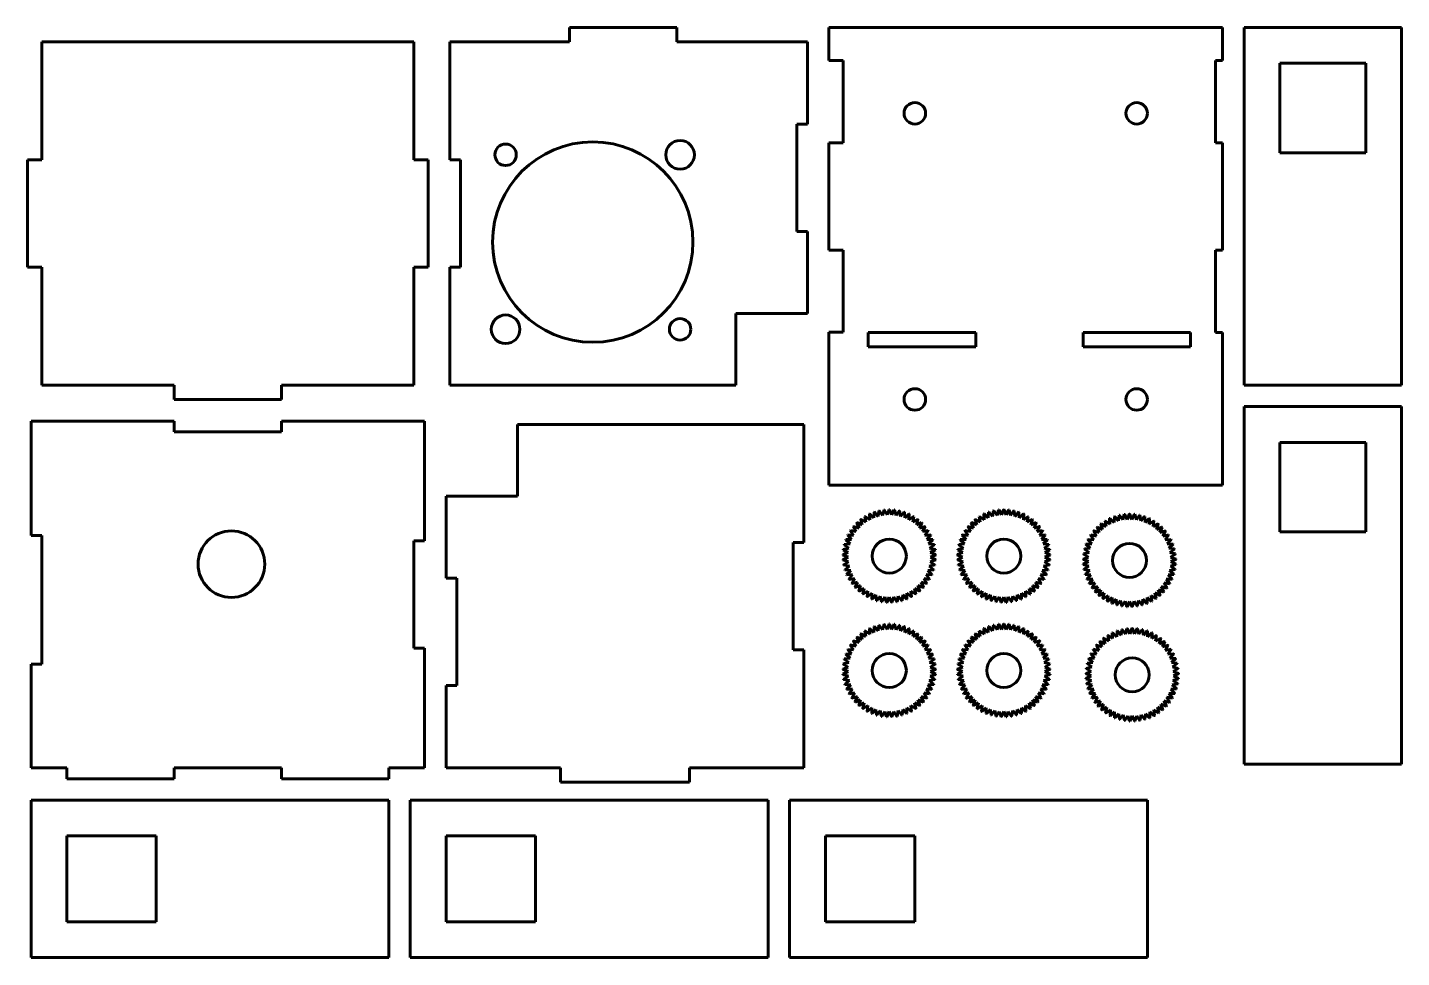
# Model space of a CAD drawing. Header units: millimetres. Extents: x 63 to 255, y 426 to 556.
import ezdxf

# ---------------------------------------------------------------- set-up
doc = ezdxf.new("R2010")
doc.units = ezdxf.units.MM
for name, color, linetype in [('Default', 7, 'Continuous'), ('EXT_FAN_', 7, 'Continuous'), ('EXT_FRONT', 7, 'Continuous'), ('EXT_SIDE', 7, 'Continuous'), ('EXT_TOP_', 7, 'Continuous'), ('EXTRUDER_PULLEY_', 7, 'Continuous'), ('LIMIT_SWICH_PLAT', 7, 'Continuous'), ('X_SLIDE_PLATE', 7, 'Continuous')]:
    doc.layers.add(name, color=color, linetype=linetype)

# ---------------------------------------------------------------- blocks, each defined once
blk = doc.blocks.new('SE')
at = {"layer": 'EXT_FAN_', "color": 7, "linetype": 'Continuous', "lineweight": 60}
for p, q in [((138.61, 556.1), (153.61, 556.1)), ((138.61, 556.1), (138.61, 554.1)), ((153.61, 556.1), (153.61, 554.1)), ((121.86, 554.1), (138.61, 554.1)), ((121.86, 537.6), (121.86, 554.1)), ((153.61, 554.1), (171.86, 554.1)), ((171.86, 554.1), (171.86, 542.6)), ((170.36, 542.6), (170.36, 527.6)), ((171.86, 542.6), (170.36, 542.6)), ((123.36, 537.6), (121.86, 537.6)), ((123.36, 522.6), (123.36, 537.6)), ((170.36, 527.6), (171.86, 527.6)), ((171.86, 527.6), (171.86, 516.1)), ((121.86, 506.1), (121.86, 522.6)), ((121.86, 522.6), (123.36, 522.6)), ((171.86, 516.1), (161.86, 516.1)), ((161.86, 516.1), (161.86, 506.1)), ((161.86, 506.1), (121.86, 506.1))]:
    blk.add_line(p, q, dxfattribs=at)
for centre, radius in [((141.86, 526.1), 14), ((129.67, 538.3), 1.5), ((154.06, 538.3), 2), ((129.67, 513.91), 2), ((154.06, 513.91), 1.5)]:
    blk.add_circle(centre, radius, dxfattribs=at)
blk = doc.blocks.new('SE1')
at = {"layer": 'EXT_FRONT', "color": 7, "linetype": 'Continuous', "lineweight": 60}
for p, q in [((116.86, 554.1), (64.86, 554.1)), ((64.86, 554.1), (64.86, 537.6)), ((116.86, 537.6), (116.86, 554.1)), ((64.86, 537.6), (62.86, 537.6)), ((62.86, 537.6), (62.86, 522.6)), ((118.86, 537.6), (116.86, 537.6)), ((118.86, 522.6), (118.86, 537.6)), ((62.86, 522.6), (64.86, 522.6)), ((64.86, 522.6), (64.86, 506.08)), ((116.86, 506.08), (116.86, 522.6)), ((116.86, 522.6), (118.86, 522.6)), ((64.86, 506.08), (83.36, 506.08)), ((83.36, 506.08), (83.36, 504.08)), ((98.36, 504.08), (98.36, 506.08)), ((98.36, 506.08), (116.86, 506.08)), ((83.36, 504.08), (98.36, 504.08))]:
    blk.add_line(p, q, dxfattribs=at)
blk = doc.blocks.new('SE2')
at = {"layer": 'EXT_SIDE', "color": 7, "linetype": 'Continuous', "lineweight": 60}
for p, q in [((131.36, 490.6), (131.36, 500.6)), ((131.36, 500.6), (171.36, 500.6)), ((171.36, 500.6), (171.36, 484.1)), ((121.36, 479.1), (121.36, 490.6)), ((121.36, 490.6), (131.36, 490.6)), ((171.36, 484.1), (169.86, 484.1)), ((169.86, 484.1), (169.86, 469.1)), ((122.86, 479.1), (121.36, 479.1)), ((122.86, 464.1), (122.86, 479.1)), ((169.86, 469.1), (171.36, 469.1)), ((171.36, 469.1), (171.36, 452.58)), ((121.36, 452.58), (121.36, 464.1)), ((121.36, 464.1), (122.86, 464.1)), ((137.36, 452.58), (121.36, 452.58)), ((137.36, 450.58), (137.36, 452.58)), ((171.36, 452.58), (155.36, 452.58)), ((155.36, 452.58), (155.36, 450.58)), ((155.36, 450.58), (137.36, 450.58))]:
    blk.add_line(p, q, dxfattribs=at)
blk = doc.blocks.new('SE3')
at = {"layer": 'EXT_TOP_', "color": 7, "linetype": 'Continuous', "lineweight": 60}
for p, q in [((63.36, 501.08), (63.36, 485.08)), ((83.36, 501.08), (63.36, 501.08)), ((83.36, 499.58), (83.36, 501.08)), ((98.36, 499.58), (83.36, 499.58)), ((118.36, 501.08), (98.36, 501.08)), ((98.36, 501.08), (98.36, 499.58)), ((118.36, 484.33), (118.36, 501.08)), ((63.36, 485.08), (64.86, 485.08)), ((64.86, 485.08), (64.86, 467.08)), ((116.86, 469.33), (116.86, 484.33)), ((116.86, 484.33), (118.36, 484.33)), ((118.36, 469.33), (116.86, 469.33)), ((118.36, 452.58), (118.36, 469.33)), ((63.36, 467.08), (63.36, 452.58)), ((64.86, 467.08), (63.36, 467.08)), ((63.36, 452.58), (68.36, 452.58)), ((68.36, 452.58), (68.36, 451.08)), ((83.36, 452.58), (98.36, 452.58)), ((83.36, 451.08), (83.36, 452.58)), ((98.36, 452.58), (98.36, 451.08)), ((118.36, 452.58), (113.36, 452.58)), ((113.36, 452.58), (113.36, 451.08)), ((68.36, 451.08), (83.36, 451.08)), ((98.36, 451.08), (113.36, 451.08))]:
    blk.add_line(p, q, dxfattribs=at)
blk.add_circle((91.36, 481.08), 4.65, dxfattribs=at)
blk = doc.blocks.new('SE4')
at = {"layer": 'X_SLIDE_PLATE', "color": 7, "linetype": 'Continuous', "lineweight": 60}
for p, q in [((174.86, 556.1), (229.86, 556.1)), ((174.86, 551.49), (174.86, 556.1)), ((229.86, 556.1), (229.86, 551.49)), ((174.86, 551.49), (176.86, 551.49)), ((176.86, 551.49), (176.86, 539.99)), ((229.86, 551.49), (228.86, 551.49)), ((228.86, 551.49), (228.86, 539.99)), ((174.86, 524.99), (174.86, 539.99)), ((174.86, 539.99), (176.86, 539.99)), ((229.86, 539.99), (228.86, 539.99)), ((229.86, 539.99), (229.86, 524.99)), ((174.86, 524.99), (176.86, 524.99)), ((176.86, 513.49), (176.86, 524.99)), ((229.86, 524.99), (228.86, 524.99)), ((228.86, 524.99), (228.86, 513.47)), ((174.86, 492.1), (174.86, 513.49)), ((174.86, 513.49), (176.86, 513.49)), ((195.36, 513.47), (180.36, 513.47)), ((180.36, 513.47), (180.36, 511.47)), ((195.36, 513.47), (195.36, 511.47)), ((210.36, 513.47), (210.36, 511.47)), ((225.36, 513.47), (210.36, 513.47)), ((225.36, 513.47), (225.36, 511.47)), ((229.86, 513.47), (228.86, 513.47)), ((229.86, 513.47), (229.86, 492.1)), ((180.36, 511.47), (195.36, 511.47)), ((225.36, 511.47), (210.36, 511.47)), ((229.86, 492.1), (174.86, 492.1))]:
    blk.add_line(p, q, dxfattribs=at)
for centre in [(186.86, 544.1), (217.86, 544.1), (186.86, 504.1), (217.86, 504.1)]:
    blk.add_circle(centre, 1.5, dxfattribs=at)
blk = doc.blocks.new('SE5')
at = {"layer": 'EXTRUDER_PULLEY_', "color": 7, "linetype": 'Continuous', "lineweight": 60}
for p, q in [((179.87, 487.74), (180.01, 486.94)), ((180.55, 487.27), (179.9, 487.76)), ((180.5, 488.09), (180.55, 487.27)), ((181.12, 487.54), (180.53, 488.1)), ((181.17, 488.36), (181.12, 487.54)), ((181.72, 487.75), (181.19, 488.37)), ((181.85, 488.55), (181.72, 487.75)), ((182.34, 487.89), (181.88, 488.56)), ((182.56, 488.67), (182.34, 487.89)), ((182.97, 487.96), (182.59, 488.68)), ((183.28, 488.71), (182.97, 487.96)), ((183.61, 487.96), (183.3, 488.71)), ((183.99, 488.68), (183.61, 487.96)), ((184.24, 487.89), (184.02, 488.67)), ((184.7, 488.56), (184.24, 487.89)), ((184.85, 487.75), (184.72, 488.55)), ((185.39, 488.37), (184.85, 487.75)), ((185.45, 487.54), (185.41, 488.36)), ((186.05, 488.1), (185.45, 487.54)), ((186.03, 487.27), (186.07, 488.09)), ((186.68, 487.76), (186.03, 487.27)), ((186.57, 486.94), (186.7, 487.74)), ((178.66, 485.62), (177.85, 485.78)), ((178.26, 486.34), (178.66, 485.62)), ((179.06, 486.11), (178.28, 486.36)), ((178.75, 486.86), (179.06, 486.11)), ((179.51, 486.55), (178.77, 486.88)), ((179.29, 487.34), (179.51, 486.55)), ((180.01, 486.94), (179.31, 487.35)), ((187.27, 487.35), (186.57, 486.94)), ((187.07, 486.55), (187.29, 487.34)), ((187.81, 486.88), (187.07, 486.55)), ((187.52, 486.11), (187.83, 486.86)), ((188.3, 486.36), (187.52, 486.11)), ((187.92, 485.62), (188.31, 486.34)), ((188.72, 485.78), (187.92, 485.62)), ((177.8, 483.93), (176.99, 483.82)), ((177.2, 484.48), (177.8, 483.93)), ((178.02, 484.52), (177.21, 484.5)), ((177.48, 485.14), (178.02, 484.52)), ((178.31, 485.09), (177.49, 485.16)), ((177.84, 485.76), (178.31, 485.09)), ((188.27, 485.09), (188.74, 485.76)), ((189.08, 485.16), (188.27, 485.09)), ((188.55, 484.52), (189.09, 485.14)), ((189.37, 484.5), (188.55, 484.52)), ((188.78, 483.93), (189.38, 484.48)), ((189.59, 483.82), (188.78, 483.93)), ((177.56, 482.69), (176.79, 482.41)), ((176.79, 482.38), (177.54, 482.06)), ((177.54, 482.06), (176.81, 481.69)), ((177.65, 483.32), (176.85, 483.12)), ((176.85, 483.09), (177.56, 482.69)), ((176.98, 483.8), (177.65, 483.32)), ((188.93, 483.32), (189.59, 483.8)), ((189.73, 483.12), (188.93, 483.32)), ((189.02, 482.69), (189.73, 483.09)), ((189.79, 482.41), (189.02, 482.69)), ((189.04, 482.06), (189.79, 482.38)), ((189.77, 481.69), (189.04, 482.06)), ((176.81, 481.66), (177.59, 481.42)), ((177.59, 481.42), (176.91, 480.98)), ((176.91, 480.96), (177.71, 480.8)), ((177.71, 480.8), (177.08, 480.29)), ((177.09, 480.26), (177.9, 480.2)), ((177.9, 480.2), (177.33, 479.61)), ((188.67, 480.2), (189.49, 480.26)), ((189.25, 479.61), (188.67, 480.2)), ((188.86, 480.8), (189.67, 480.96)), ((189.5, 480.29), (188.86, 480.8)), ((188.98, 481.42), (189.77, 481.66)), ((189.67, 480.98), (188.98, 481.42)), ((177.34, 479.59), (178.16, 479.62)), ((178.16, 479.62), (177.65, 478.97)), ((177.67, 478.95), (178.47, 479.07)), ((178.47, 479.07), (178.04, 478.37)), ((178.06, 478.35), (178.85, 478.56)), ((178.85, 478.56), (178.5, 477.82)), ((178.52, 477.8), (179.28, 478.09)), ((179.28, 478.09), (179.01, 477.32)), ((187.3, 478.09), (188.06, 477.8)), ((187.57, 477.32), (187.3, 478.09)), ((187.73, 478.56), (188.52, 478.35)), ((188.08, 477.82), (187.73, 478.56)), ((188.1, 479.07), (188.91, 478.95)), ((188.53, 478.37), (188.1, 479.07)), ((188.42, 479.62), (189.24, 479.59)), ((188.92, 478.97), (188.42, 479.62)), ((179.03, 477.3), (179.76, 477.68)), ((179.76, 477.68), (179.57, 476.88)), ((179.6, 476.87), (180.28, 477.32)), ((180.28, 477.32), (180.18, 476.5)), ((180.21, 476.49), (180.83, 477.01)), ((180.83, 477.01), (180.83, 476.2)), ((180.85, 476.19), (181.42, 476.78)), ((181.42, 476.78), (181.51, 475.96)), ((181.53, 475.96), (182.03, 476.6)), ((182.03, 476.6), (182.21, 475.8)), ((182.23, 475.8), (182.66, 476.5)), ((182.66, 476.5), (182.92, 475.72)), ((182.94, 475.72), (183.29, 476.46)), ((183.29, 476.46), (183.63, 475.72)), ((183.66, 475.72), (183.92, 476.5)), ((183.92, 476.5), (184.35, 475.8)), ((184.37, 475.8), (184.55, 476.6)), ((184.55, 476.6), (185.05, 475.96)), ((185.07, 475.96), (185.16, 476.78)), ((185.16, 476.78), (185.72, 476.19)), ((185.74, 477.01), (186.37, 476.49)), ((185.75, 476.2), (185.74, 477.01)), ((186.3, 477.32), (186.98, 476.87)), ((186.39, 476.5), (186.3, 477.32)), ((186.82, 477.68), (187.55, 477.3)), ((187, 476.88), (186.82, 477.68))]:
    blk.add_line(p, q, dxfattribs=at)
blk.add_circle((183.29, 482.21), 2.38, dxfattribs=at)
for start, end in [(121.4675, 121.6904), (115.1517, 115.3746), (108.8359, 109.0588), (102.5201, 102.743), (96.2044, 96.4272), (89.8886, 90.1114), (83.5728, 83.7956), (77.257, 77.4799), (70.9412, 71.1641), (64.6254, 64.8483), (58.3096, 58.5325), (146.7307, 146.9535), (140.4149, 140.6377), (134.0991, 134.322), (127.7833, 128.0062), (51.9938, 52.2167), (45.678, 45.9009), (39.3623, 39.5851), (33.0465, 33.2693), (159.3623, 159.5851), (153.0465, 153.2693), (26.7307, 26.9535), (20.4149, 20.6377), (178.3096, 178.5325), (171.9938, 172.2167), (165.678, 165.9009), (14.0991, 14.322), (7.7833, 8.0062), (1.4675, 1.6904), (184.6254, 184.8483), (190.9412, 191.1641), (197.257, 197.4799), (342.5201, 342.743), (348.8359, 349.0588), (355.1517, 355.3746), (203.5728, 203.7956), (209.8886, 210.1114), (216.2044, 216.4272), (323.5728, 323.7956), (329.8886, 330.1114), (336.2044, 336.4272), (222.5201, 222.743), (228.8359, 229.0588), (235.1517, 235.3746), (241.4675, 241.6904), (247.7833, 248.0062), (291.9938, 292.2167), (298.3096, 298.5325), (304.6254, 304.8483), (310.9412, 311.1641), (317.257, 317.4799), (254.0991, 254.322), (260.4149, 260.6377), (266.7307, 266.9535), (273.0465, 273.2693), (279.3623, 279.5851), (285.678, 285.9009)]:
    blk.add_arc((183.29, 482.21), 6.5, start, end, dxfattribs=at)
blk = doc.blocks.new('SE6')
at = {"layer": 'LIMIT_SWICH_PLAT', "color": 7, "linetype": 'Continuous', "lineweight": 60}
for p, q in [((63.36, 426.08), (63.36, 448.08)), ((63.36, 448.08), (113.36, 448.08)), ((113.36, 448.08), (113.36, 426.08)), ((68.36, 443.08), (80.86, 443.08)), ((68.36, 431.08), (68.36, 443.08)), ((80.86, 443.08), (80.86, 431.08)), ((80.86, 431.08), (68.36, 431.08)), ((113.36, 426.08), (63.36, 426.08))]:
    blk.add_line(p, q, dxfattribs=at)
blk = doc.blocks.new('SE7')
at = {"layer": 'LIMIT_SWICH_PLAT', "color": 7, "linetype": 'Continuous', "lineweight": 60}
for p, q in [((116.36, 426.08), (116.36, 448.08)), ((116.36, 448.08), (166.36, 448.08)), ((166.36, 448.08), (166.36, 426.08)), ((121.36, 443.08), (133.86, 443.08)), ((121.36, 431.08), (121.36, 443.08)), ((133.86, 443.08), (133.86, 431.08)), ((133.86, 431.08), (121.36, 431.08)), ((166.36, 426.08), (116.36, 426.08))]:
    blk.add_line(p, q, dxfattribs=at)
blk = doc.blocks.new('SE8')
at = {"layer": 'LIMIT_SWICH_PLAT', "color": 7, "linetype": 'Continuous', "lineweight": 60}
for p, q in [((169.36, 426.08), (169.36, 448.08)), ((169.36, 448.08), (219.36, 448.08)), ((219.36, 448.08), (219.36, 426.08)), ((174.36, 443.08), (186.86, 443.08)), ((174.36, 431.08), (174.36, 443.08)), ((186.86, 443.08), (186.86, 431.08)), ((186.86, 431.08), (174.36, 431.08)), ((219.36, 426.08), (169.36, 426.08))]:
    blk.add_line(p, q, dxfattribs=at)
blk = doc.blocks.new('SE9')
at = {"layer": 'LIMIT_SWICH_PLAT', "color": 7, "linetype": 'Continuous', "lineweight": 60}
for p, q in [((232.86, 506.1), (232.86, 556.1)), ((232.86, 556.1), (254.86, 556.1)), ((254.86, 556.1), (254.86, 506.1)), ((237.86, 551.1), (249.86, 551.1)), ((237.86, 538.6), (237.86, 551.1)), ((249.86, 551.1), (249.86, 538.6)), ((249.86, 538.6), (237.86, 538.6)), ((254.86, 506.1), (232.86, 506.1))]:
    blk.add_line(p, q, dxfattribs=at)
blk = doc.blocks.new('SE10')
at = {"layer": 'EXTRUDER_PULLEY_', "color": 7, "linetype": 'Continuous', "lineweight": 60}
for p, q in [((181.17, 472.36), (181.12, 471.54)), ((181.72, 471.75), (181.19, 472.37)), ((181.85, 472.55), (181.72, 471.75)), ((182.34, 471.89), (181.88, 472.56)), ((182.56, 472.67), (182.34, 471.89)), ((182.97, 471.96), (182.59, 472.68)), ((183.28, 472.71), (182.97, 471.96)), ((183.61, 471.96), (183.3, 472.71)), ((183.99, 472.68), (183.61, 471.96)), ((184.24, 471.89), (184.02, 472.67)), ((184.7, 472.56), (184.24, 471.89)), ((184.85, 471.75), (184.72, 472.55)), ((185.39, 472.37), (184.85, 471.75)), ((185.45, 471.54), (185.41, 472.36)), ((178.75, 470.86), (179.06, 470.11)), ((179.51, 470.55), (178.77, 470.88)), ((179.29, 471.34), (179.51, 470.55)), ((180.01, 470.94), (179.31, 471.35)), ((179.87, 471.74), (180.01, 470.94)), ((180.55, 471.27), (179.9, 471.76)), ((180.5, 472.09), (180.55, 471.27)), ((181.12, 471.54), (180.53, 472.1)), ((186.05, 472.1), (185.45, 471.54)), ((186.03, 471.27), (186.07, 472.09)), ((186.68, 471.76), (186.03, 471.27)), ((186.57, 470.94), (186.7, 471.74)), ((187.27, 471.35), (186.57, 470.94)), ((187.07, 470.55), (187.29, 471.34)), ((187.81, 470.88), (187.07, 470.55)), ((187.52, 470.11), (187.83, 470.86)), ((177.2, 468.48), (177.8, 467.93)), ((178.02, 468.52), (177.21, 468.5)), ((177.48, 469.14), (178.02, 468.52)), ((178.31, 469.09), (177.49, 469.16)), ((177.84, 469.76), (178.31, 469.09)), ((178.66, 469.62), (177.85, 469.78)), ((178.26, 470.34), (178.66, 469.62)), ((179.06, 470.11), (178.28, 470.36)), ((188.3, 470.36), (187.52, 470.11)), ((187.92, 469.62), (188.31, 470.34)), ((188.72, 469.78), (187.92, 469.62)), ((188.27, 469.09), (188.74, 469.76)), ((189.08, 469.16), (188.27, 469.09)), ((188.55, 468.52), (189.09, 469.14)), ((189.37, 468.5), (188.55, 468.52)), ((188.78, 467.93), (189.38, 468.48)), ((177.56, 466.69), (176.79, 466.41)), ((177.65, 467.32), (176.85, 467.12)), ((176.85, 467.09), (177.56, 466.69)), ((176.98, 467.8), (177.65, 467.32)), ((177.8, 467.93), (176.99, 467.82)), ((189.59, 467.82), (188.78, 467.93)), ((188.93, 467.32), (189.59, 467.8)), ((189.73, 467.12), (188.93, 467.32)), ((189.02, 466.69), (189.73, 467.09)), ((189.79, 466.41), (189.02, 466.69)), ((176.79, 466.38), (177.54, 466.06)), ((177.54, 466.06), (176.81, 465.69)), ((176.81, 465.66), (177.59, 465.42)), ((177.59, 465.42), (176.91, 464.98)), ((176.91, 464.96), (177.71, 464.8)), ((177.71, 464.8), (177.08, 464.29)), ((188.86, 464.8), (189.67, 464.96)), ((189.5, 464.29), (188.86, 464.8)), ((188.98, 465.42), (189.77, 465.66)), ((189.67, 464.98), (188.98, 465.42)), ((189.04, 466.06), (189.79, 466.38)), ((189.77, 465.69), (189.04, 466.06)), ((177.09, 464.26), (177.9, 464.2)), ((177.9, 464.2), (177.33, 463.61)), ((177.34, 463.59), (178.16, 463.62)), ((178.16, 463.62), (177.65, 462.97)), ((177.67, 462.95), (178.47, 463.07)), ((178.47, 463.07), (178.04, 462.37)), ((188.1, 463.07), (188.91, 462.95)), ((188.53, 462.37), (188.1, 463.07)), ((188.42, 463.62), (189.24, 463.59)), ((188.92, 462.97), (188.42, 463.62)), ((188.67, 464.2), (189.49, 464.26)), ((189.25, 463.61), (188.67, 464.2)), ((178.06, 462.35), (178.85, 462.56)), ((178.85, 462.56), (178.5, 461.82)), ((178.52, 461.8), (179.28, 462.09)), ((179.28, 462.09), (179.01, 461.32)), ((179.03, 461.3), (179.76, 461.68)), ((179.76, 461.68), (179.57, 460.88)), ((179.6, 460.87), (180.28, 461.32)), ((180.28, 461.32), (180.18, 460.5)), ((180.21, 460.49), (180.83, 461.01)), ((180.83, 461.01), (180.83, 460.2)), ((185.74, 461.01), (186.37, 460.49)), ((185.75, 460.2), (185.74, 461.01)), ((186.3, 461.32), (186.98, 460.87)), ((186.39, 460.5), (186.3, 461.32)), ((186.82, 461.68), (187.55, 461.3)), ((187, 460.88), (186.82, 461.68)), ((187.3, 462.09), (188.06, 461.8)), ((187.57, 461.32), (187.3, 462.09)), ((187.73, 462.56), (188.52, 462.35)), ((188.08, 461.82), (187.73, 462.56)), ((180.85, 460.19), (181.42, 460.78)), ((181.42, 460.78), (181.51, 459.96)), ((181.53, 459.96), (182.03, 460.6)), ((182.03, 460.6), (182.21, 459.8)), ((182.23, 459.8), (182.66, 460.5)), ((182.66, 460.5), (182.92, 459.72)), ((182.94, 459.72), (183.29, 460.46)), ((183.29, 460.46), (183.63, 459.72)), ((183.66, 459.72), (183.92, 460.5)), ((183.92, 460.5), (184.35, 459.8)), ((184.37, 459.8), (184.55, 460.6)), ((184.55, 460.6), (185.05, 459.96)), ((185.07, 459.96), (185.16, 460.78)), ((185.16, 460.78), (185.72, 460.19))]:
    blk.add_line(p, q, dxfattribs=at)
blk.add_circle((183.29, 466.21), 2.38, dxfattribs=at)
for start, end in [(108.8359, 109.0588), (102.5201, 102.743), (96.2044, 96.4272), (89.8886, 90.1114), (83.5728, 83.7956), (77.257, 77.4799), (70.9412, 71.1641), (134.0991, 134.322), (127.7833, 128.0062), (121.4675, 121.6904), (115.1517, 115.3746), (64.6254, 64.8483), (58.3096, 58.5325), (51.9938, 52.2167), (45.678, 45.9009), (159.3623, 159.5851), (153.0465, 153.2693), (146.7307, 146.9535), (140.4149, 140.6377), (39.3623, 39.5851), (33.0465, 33.2693), (26.7307, 26.9535), (20.4149, 20.6377), (171.9938, 172.2167), (165.678, 165.9009), (14.0991, 14.322), (7.7833, 8.0062), (178.3096, 178.5325), (184.6254, 184.8483), (190.9412, 191.1641), (348.8359, 349.0588), (355.1517, 355.3746), (1.4675, 1.6904), (197.257, 197.4799), (203.5728, 203.7956), (209.8886, 210.1114), (329.8886, 330.1114), (336.2044, 336.4272), (342.5201, 342.743), (216.2044, 216.4272), (222.5201, 222.743), (228.8359, 229.0588), (235.1517, 235.3746), (304.6254, 304.8483), (310.9412, 311.1641), (317.257, 317.4799), (323.5728, 323.7956), (241.4675, 241.6904), (247.7833, 248.0062), (254.0991, 254.322), (260.4149, 260.6377), (266.7307, 266.9535), (273.0465, 273.2693), (279.3623, 279.5851), (285.678, 285.9009), (291.9938, 292.2167), (298.3096, 298.5325)]:
    blk.add_arc((183.29, 466.21), 6.5, start, end, dxfattribs=at)
blk = doc.blocks.new('SE11')
at = {"layer": 'EXTRUDER_PULLEY_', "color": 7, "linetype": 'Continuous', "lineweight": 60}
for p, q in [((195.87, 487.74), (196.01, 486.94)), ((196.55, 487.27), (195.9, 487.76)), ((196.5, 488.09), (196.55, 487.27)), ((197.12, 487.54), (196.53, 488.1)), ((197.17, 488.36), (197.12, 487.54)), ((197.72, 487.75), (197.19, 488.37)), ((197.85, 488.55), (197.72, 487.75)), ((198.34, 487.89), (197.88, 488.56)), ((198.56, 488.67), (198.34, 487.89)), ((198.97, 487.96), (198.59, 488.68)), ((199.28, 488.71), (198.97, 487.96)), ((199.61, 487.96), (199.3, 488.71)), ((199.99, 488.68), (199.61, 487.96)), ((200.24, 487.89), (200.02, 488.67)), ((200.7, 488.56), (200.24, 487.89)), ((200.85, 487.75), (200.72, 488.55)), ((201.39, 488.37), (200.85, 487.75)), ((201.45, 487.54), (201.41, 488.36)), ((202.05, 488.1), (201.45, 487.54)), ((202.03, 487.27), (202.07, 488.09)), ((202.68, 487.76), (202.03, 487.27)), ((202.57, 486.94), (202.7, 487.74)), ((194.66, 485.62), (193.85, 485.78)), ((194.26, 486.34), (194.66, 485.62)), ((195.06, 486.11), (194.28, 486.36)), ((194.75, 486.86), (195.06, 486.11)), ((195.51, 486.55), (194.77, 486.88)), ((195.29, 487.34), (195.51, 486.55)), ((196.01, 486.94), (195.31, 487.35)), ((203.27, 487.35), (202.57, 486.94)), ((203.07, 486.55), (203.29, 487.34)), ((203.81, 486.88), (203.07, 486.55)), ((203.52, 486.11), (203.83, 486.86)), ((204.3, 486.36), (203.52, 486.11)), ((203.92, 485.62), (204.31, 486.34)), ((204.72, 485.78), (203.92, 485.62)), ((193.8, 483.93), (192.99, 483.82)), ((193.2, 484.48), (193.8, 483.93)), ((194.02, 484.52), (193.21, 484.5)), ((193.48, 485.14), (194.02, 484.52)), ((194.31, 485.09), (193.49, 485.16)), ((193.84, 485.76), (194.31, 485.09)), ((204.27, 485.09), (204.74, 485.76)), ((205.08, 485.16), (204.27, 485.09)), ((204.55, 484.52), (205.09, 485.14)), ((205.37, 484.5), (204.55, 484.52)), ((204.78, 483.93), (205.38, 484.48)), ((205.59, 483.82), (204.78, 483.93)), ((193.56, 482.69), (192.79, 482.41)), ((192.79, 482.38), (193.54, 482.06)), ((193.54, 482.06), (192.81, 481.69)), ((193.65, 483.32), (192.85, 483.12)), ((192.85, 483.09), (193.56, 482.69)), ((192.98, 483.8), (193.65, 483.32)), ((204.93, 483.32), (205.59, 483.8)), ((205.73, 483.12), (204.93, 483.32)), ((205.02, 482.69), (205.73, 483.09)), ((205.79, 482.41), (205.02, 482.69)), ((205.04, 482.06), (205.79, 482.38)), ((205.77, 481.69), (205.04, 482.06)), ((192.81, 481.66), (193.59, 481.42)), ((193.59, 481.42), (192.91, 480.98)), ((192.91, 480.96), (193.71, 480.8)), ((193.71, 480.8), (193.08, 480.29)), ((193.09, 480.26), (193.9, 480.2)), ((193.9, 480.2), (193.33, 479.61)), ((204.67, 480.2), (205.49, 480.26)), ((205.25, 479.61), (204.67, 480.2)), ((204.86, 480.8), (205.67, 480.96)), ((205.5, 480.29), (204.86, 480.8)), ((204.98, 481.42), (205.77, 481.66)), ((205.67, 480.98), (204.98, 481.42)), ((193.34, 479.59), (194.16, 479.62)), ((194.16, 479.62), (193.65, 478.97)), ((193.67, 478.95), (194.47, 479.07)), ((194.47, 479.07), (194.04, 478.37)), ((194.06, 478.35), (194.85, 478.56)), ((194.85, 478.56), (194.5, 477.82)), ((194.52, 477.8), (195.28, 478.09)), ((195.28, 478.09), (195.01, 477.32)), ((203.3, 478.09), (204.06, 477.8)), ((203.57, 477.32), (203.3, 478.09)), ((203.73, 478.56), (204.52, 478.35)), ((204.08, 477.82), (203.73, 478.56)), ((204.1, 479.07), (204.91, 478.95)), ((204.53, 478.37), (204.1, 479.07)), ((204.42, 479.62), (205.24, 479.59)), ((204.92, 478.97), (204.42, 479.62)), ((195.03, 477.3), (195.76, 477.68)), ((195.76, 477.68), (195.57, 476.88)), ((195.6, 476.87), (196.28, 477.32)), ((196.28, 477.32), (196.18, 476.5)), ((196.21, 476.49), (196.83, 477.01)), ((196.83, 477.01), (196.83, 476.2)), ((196.85, 476.19), (197.42, 476.78)), ((197.42, 476.78), (197.51, 475.96)), ((197.53, 475.96), (198.03, 476.6)), ((198.03, 476.6), (198.21, 475.8)), ((198.23, 475.8), (198.66, 476.5)), ((198.66, 476.5), (198.92, 475.72)), ((198.94, 475.72), (199.29, 476.46)), ((199.29, 476.46), (199.63, 475.72)), ((199.66, 475.72), (199.92, 476.5)), ((199.92, 476.5), (200.35, 475.8)), ((200.37, 475.8), (200.55, 476.6)), ((200.55, 476.6), (201.05, 475.96)), ((201.07, 475.96), (201.16, 476.78)), ((201.16, 476.78), (201.72, 476.19)), ((201.74, 477.01), (202.37, 476.49)), ((201.75, 476.2), (201.74, 477.01)), ((202.3, 477.32), (202.98, 476.87)), ((202.39, 476.5), (202.3, 477.32)), ((202.82, 477.68), (203.55, 477.3)), ((203, 476.88), (202.82, 477.68))]:
    blk.add_line(p, q, dxfattribs=at)
blk.add_circle((199.29, 482.21), 2.38, dxfattribs=at)
for start, end in [(121.4675, 121.6904), (115.1517, 115.3746), (108.8359, 109.0588), (102.5201, 102.743), (96.2044, 96.4272), (89.8886, 90.1114), (83.5728, 83.7956), (77.257, 77.4799), (70.9412, 71.1641), (64.6254, 64.8483), (58.3096, 58.5325), (146.7307, 146.9535), (140.4149, 140.6377), (134.0991, 134.322), (127.7833, 128.0062), (51.9938, 52.2167), (45.678, 45.9009), (39.3623, 39.5851), (33.0465, 33.2693), (159.3623, 159.5851), (153.0465, 153.2693), (26.7307, 26.9535), (20.4149, 20.6377), (178.3096, 178.5325), (171.9938, 172.2167), (165.678, 165.9009), (14.0991, 14.322), (7.7833, 8.0062), (1.4675, 1.6904), (184.6254, 184.8483), (190.9412, 191.1641), (197.257, 197.4799), (342.5201, 342.743), (348.8359, 349.0588), (355.1517, 355.3746), (203.5728, 203.7956), (209.8886, 210.1114), (216.2044, 216.4272), (323.5728, 323.7956), (329.8886, 330.1114), (336.2044, 336.4272), (222.5201, 222.743), (228.8359, 229.0588), (235.1517, 235.3746), (241.4675, 241.6904), (247.7833, 248.0062), (291.9938, 292.2167), (298.3096, 298.5325), (304.6254, 304.8483), (310.9412, 311.1641), (317.257, 317.4799), (254.0991, 254.322), (260.4149, 260.6377), (266.7307, 266.9535), (273.0465, 273.2693), (279.3623, 279.5851), (285.678, 285.9009)]:
    blk.add_arc((199.29, 482.21), 6.5, start, end, dxfattribs=at)
blk = doc.blocks.new('SE12')
at = {"layer": 'EXTRUDER_PULLEY_', "color": 7, "linetype": 'Continuous', "lineweight": 60}
for p, q in [((197.17, 472.36), (197.12, 471.54)), ((197.72, 471.75), (197.19, 472.37)), ((197.85, 472.55), (197.72, 471.75)), ((198.34, 471.89), (197.88, 472.56)), ((198.56, 472.67), (198.34, 471.89)), ((198.97, 471.96), (198.59, 472.68)), ((199.28, 472.71), (198.97, 471.96)), ((199.61, 471.96), (199.3, 472.71)), ((199.99, 472.68), (199.61, 471.96)), ((200.24, 471.89), (200.02, 472.67)), ((200.7, 472.56), (200.24, 471.89)), ((200.85, 471.75), (200.72, 472.55)), ((201.39, 472.37), (200.85, 471.75)), ((201.45, 471.54), (201.41, 472.36)), ((194.75, 470.86), (195.06, 470.11)), ((195.51, 470.55), (194.77, 470.88)), ((195.29, 471.34), (195.51, 470.55)), ((196.01, 470.94), (195.31, 471.35)), ((195.87, 471.74), (196.01, 470.94)), ((196.55, 471.27), (195.9, 471.76)), ((196.5, 472.09), (196.55, 471.27)), ((197.12, 471.54), (196.53, 472.1)), ((202.05, 472.1), (201.45, 471.54)), ((202.03, 471.27), (202.07, 472.09)), ((202.68, 471.76), (202.03, 471.27)), ((202.57, 470.94), (202.7, 471.74)), ((203.27, 471.35), (202.57, 470.94)), ((203.07, 470.55), (203.29, 471.34)), ((203.81, 470.88), (203.07, 470.55)), ((203.52, 470.11), (203.83, 470.86)), ((193.2, 468.48), (193.8, 467.93)), ((194.02, 468.52), (193.21, 468.5)), ((193.48, 469.14), (194.02, 468.52)), ((194.31, 469.09), (193.49, 469.16)), ((193.84, 469.76), (194.31, 469.09)), ((194.66, 469.62), (193.85, 469.78)), ((194.26, 470.34), (194.66, 469.62)), ((195.06, 470.11), (194.28, 470.36)), ((204.3, 470.36), (203.52, 470.11)), ((203.92, 469.62), (204.31, 470.34)), ((204.72, 469.78), (203.92, 469.62)), ((204.27, 469.09), (204.74, 469.76)), ((205.08, 469.16), (204.27, 469.09)), ((204.55, 468.52), (205.09, 469.14)), ((205.37, 468.5), (204.55, 468.52)), ((204.78, 467.93), (205.38, 468.48)), ((193.56, 466.69), (192.79, 466.41)), ((193.65, 467.32), (192.85, 467.12)), ((192.85, 467.09), (193.56, 466.69)), ((192.98, 467.8), (193.65, 467.32)), ((193.8, 467.93), (192.99, 467.82)), ((205.59, 467.82), (204.78, 467.93)), ((204.93, 467.32), (205.59, 467.8)), ((205.73, 467.12), (204.93, 467.32)), ((205.02, 466.69), (205.73, 467.09)), ((205.79, 466.41), (205.02, 466.69)), ((192.79, 466.38), (193.54, 466.06)), ((193.54, 466.06), (192.81, 465.69)), ((192.81, 465.66), (193.59, 465.42)), ((193.59, 465.42), (192.91, 464.98)), ((192.91, 464.96), (193.71, 464.8)), ((193.71, 464.8), (193.08, 464.29)), ((204.86, 464.8), (205.67, 464.96)), ((205.5, 464.29), (204.86, 464.8)), ((204.98, 465.42), (205.77, 465.66)), ((205.67, 464.98), (204.98, 465.42)), ((205.04, 466.06), (205.79, 466.38)), ((205.77, 465.69), (205.04, 466.06)), ((193.09, 464.26), (193.9, 464.2)), ((193.9, 464.2), (193.33, 463.61)), ((193.34, 463.59), (194.16, 463.62)), ((194.16, 463.62), (193.65, 462.97)), ((193.67, 462.95), (194.47, 463.07)), ((194.47, 463.07), (194.04, 462.37)), ((204.1, 463.07), (204.91, 462.95)), ((204.53, 462.37), (204.1, 463.07)), ((204.42, 463.62), (205.24, 463.59)), ((204.92, 462.97), (204.42, 463.62)), ((204.67, 464.2), (205.49, 464.26)), ((205.25, 463.61), (204.67, 464.2)), ((194.06, 462.35), (194.85, 462.56)), ((194.85, 462.56), (194.5, 461.82)), ((194.52, 461.8), (195.28, 462.09)), ((195.28, 462.09), (195.01, 461.32)), ((195.03, 461.3), (195.76, 461.68)), ((195.76, 461.68), (195.57, 460.88)), ((195.6, 460.87), (196.28, 461.32)), ((196.28, 461.32), (196.18, 460.5)), ((196.21, 460.49), (196.83, 461.01)), ((196.83, 461.01), (196.83, 460.2)), ((201.74, 461.01), (202.37, 460.49)), ((201.75, 460.2), (201.74, 461.01)), ((202.3, 461.32), (202.98, 460.87)), ((202.39, 460.5), (202.3, 461.32)), ((202.82, 461.68), (203.55, 461.3)), ((203, 460.88), (202.82, 461.68)), ((203.3, 462.09), (204.06, 461.8)), ((203.57, 461.32), (203.3, 462.09)), ((203.73, 462.56), (204.52, 462.35)), ((204.08, 461.82), (203.73, 462.56)), ((196.85, 460.19), (197.42, 460.78)), ((197.42, 460.78), (197.51, 459.96)), ((197.53, 459.96), (198.03, 460.6)), ((198.03, 460.6), (198.21, 459.8)), ((198.23, 459.8), (198.66, 460.5)), ((198.66, 460.5), (198.92, 459.72)), ((198.94, 459.72), (199.29, 460.46)), ((199.29, 460.46), (199.63, 459.72)), ((199.66, 459.72), (199.92, 460.5)), ((199.92, 460.5), (200.35, 459.8)), ((200.37, 459.8), (200.55, 460.6)), ((200.55, 460.6), (201.05, 459.96)), ((201.07, 459.96), (201.16, 460.78)), ((201.16, 460.78), (201.72, 460.19))]:
    blk.add_line(p, q, dxfattribs=at)
blk.add_circle((199.29, 466.21), 2.38, dxfattribs=at)
for start, end in [(108.8359, 109.0588), (102.5201, 102.743), (96.2044, 96.4272), (89.8886, 90.1114), (83.5728, 83.7956), (77.257, 77.4799), (70.9412, 71.1641), (134.0991, 134.322), (127.7833, 128.0062), (121.4675, 121.6904), (115.1517, 115.3746), (64.6254, 64.8483), (58.3096, 58.5325), (51.9938, 52.2167), (45.678, 45.9009), (159.3623, 159.5851), (153.0465, 153.2693), (146.7307, 146.9535), (140.4149, 140.6377), (39.3623, 39.5851), (33.0465, 33.2693), (26.7307, 26.9535), (20.4149, 20.6377), (171.9938, 172.2167), (165.678, 165.9009), (14.0991, 14.322), (7.7833, 8.0062), (178.3096, 178.5325), (184.6254, 184.8483), (190.9412, 191.1641), (348.8359, 349.0588), (355.1517, 355.3746), (1.4675, 1.6904), (197.257, 197.4799), (203.5728, 203.7956), (209.8886, 210.1114), (329.8886, 330.1114), (336.2044, 336.4272), (342.5201, 342.743), (216.2044, 216.4272), (222.5201, 222.743), (228.8359, 229.0588), (235.1517, 235.3746), (304.6254, 304.8483), (310.9412, 311.1641), (317.257, 317.4799), (323.5728, 323.7956), (241.4675, 241.6904), (247.7833, 248.0062), (254.0991, 254.322), (260.4149, 260.6377), (266.7307, 266.9535), (273.0465, 273.2693), (279.3623, 279.5851), (285.678, 285.9009), (291.9938, 292.2167), (298.3096, 298.5325)]:
    blk.add_arc((199.29, 466.21), 6.5, start, end, dxfattribs=at)
blk = doc.blocks.new('SE13')
at = {"layer": 'EXTRUDER_PULLEY_', "color": 7, "linetype": 'Continuous', "lineweight": 60}
for p, q in [((214.74, 487.74), (214.7, 486.92)), ((215.3, 487.13), (214.76, 487.75)), ((215.43, 487.94), (215.3, 487.13)), ((215.91, 487.27), (215.45, 487.94)), ((216.13, 488.05), (215.91, 487.27)), ((216.54, 487.34), (216.16, 488.06)), ((216.85, 488.1), (216.54, 487.34)), ((217.18, 487.34), (216.87, 488.1)), ((217.56, 488.06), (217.18, 487.34)), ((217.81, 487.27), (217.59, 488.05)), ((218.27, 487.94), (217.81, 487.27)), ((218.42, 487.13), (218.29, 487.94)), ((218.96, 487.75), (218.42, 487.13)), ((219.02, 486.92), (218.98, 487.74)), ((212.32, 486.25), (212.63, 485.49)), ((213.08, 485.93), (212.34, 486.26)), ((212.86, 486.72), (213.08, 485.93)), ((213.58, 486.32), (212.88, 486.73)), ((213.45, 487.13), (213.58, 486.32)), ((214.12, 486.65), (213.47, 487.14)), ((214.07, 487.47), (214.12, 486.65)), ((214.7, 486.92), (214.1, 487.48)), ((219.62, 487.48), (219.02, 486.92)), ((219.6, 486.65), (219.65, 487.47)), ((220.25, 487.14), (219.6, 486.65)), ((220.14, 486.32), (220.27, 487.13)), ((220.84, 486.73), (220.14, 486.32)), ((220.64, 485.93), (220.86, 486.72)), ((221.38, 486.26), (220.64, 485.93)), ((221.09, 485.49), (221.4, 486.25)), ((210.77, 483.86), (211.37, 483.31)), ((211.59, 483.91), (210.78, 483.89)), ((211.05, 484.52), (211.59, 483.91)), ((211.88, 484.47), (211.07, 484.54)), ((211.41, 485.14), (211.88, 484.47)), ((212.23, 485), (211.43, 485.16)), ((211.83, 485.72), (212.23, 485)), ((212.63, 485.49), (211.85, 485.74)), ((221.87, 485.74), (221.09, 485.49)), ((221.49, 485), (221.89, 485.72)), ((222.29, 485.16), (221.49, 485)), ((221.84, 484.47), (222.31, 485.14)), ((222.65, 484.54), (221.84, 484.47)), ((222.13, 483.91), (222.67, 484.52)), ((222.94, 483.89), (222.13, 483.91)), ((222.35, 483.31), (222.95, 483.86)), ((211.13, 482.07), (210.36, 481.79)), ((211.22, 482.7), (210.42, 482.5)), ((210.42, 482.48), (211.13, 482.07)), ((211.37, 483.31), (210.56, 483.2)), ((210.56, 483.18), (211.22, 482.7)), ((223.16, 483.2), (222.35, 483.31)), ((222.5, 482.7), (223.16, 483.18)), ((223.3, 482.5), (222.5, 482.7)), ((222.59, 482.07), (223.3, 482.48)), ((223.36, 481.79), (222.59, 482.07)), ((210.36, 481.76), (211.11, 481.44)), ((211.11, 481.44), (210.38, 481.07)), ((210.38, 481.05), (211.16, 480.81)), ((211.16, 480.81), (210.48, 480.36)), ((210.48, 480.34), (211.29, 480.18)), ((211.29, 480.18), (210.65, 479.67)), ((222.43, 480.18), (223.24, 480.34)), ((223.07, 479.67), (222.43, 480.18)), ((222.56, 480.81), (223.34, 481.05)), ((223.24, 480.36), (222.56, 480.81)), ((222.61, 481.44), (223.36, 481.76)), ((223.34, 481.07), (222.61, 481.44)), ((210.66, 479.64), (211.47, 479.58)), ((211.47, 479.58), (210.9, 479)), ((210.91, 478.97), (211.73, 479)), ((211.73, 479), (211.22, 478.36)), ((211.24, 478.33), (212.05, 478.45)), ((212.05, 478.45), (211.61, 477.76)), ((221.67, 478.45), (222.48, 478.33)), ((222.1, 477.76), (221.67, 478.45)), ((221.99, 479), (222.81, 478.97)), ((222.5, 478.36), (221.99, 479)), ((222.24, 479.58), (223.06, 479.64)), ((222.82, 479), (222.24, 479.58)), ((211.63, 477.74), (212.42, 477.94)), ((212.42, 477.94), (212.07, 477.2)), ((212.09, 477.18), (212.85, 477.47)), ((212.85, 477.47), (212.58, 476.7)), ((212.6, 476.69), (213.33, 477.06)), ((213.33, 477.06), (213.15, 476.26)), ((213.17, 476.25), (213.85, 476.7)), ((213.85, 476.7), (213.75, 475.88)), ((213.78, 475.87), (214.41, 476.4)), ((214.41, 476.4), (214.4, 475.58)), ((219.31, 476.4), (219.94, 475.87)), ((219.32, 475.58), (219.31, 476.4)), ((219.87, 476.7), (220.55, 476.25)), ((219.96, 475.88), (219.87, 476.7)), ((220.39, 477.06), (221.12, 476.69)), ((220.57, 476.26), (220.39, 477.06)), ((220.87, 477.47), (221.63, 477.18)), ((221.14, 476.7), (220.87, 477.47)), ((221.3, 477.94), (222.09, 477.74)), ((221.65, 477.2), (221.3, 477.94)), ((214.43, 475.57), (214.99, 476.16)), ((214.99, 476.16), (215.08, 475.34)), ((215.1, 475.34), (215.6, 475.98)), ((215.6, 475.98), (215.78, 475.19)), ((215.8, 475.18), (216.23, 475.88)), ((216.23, 475.88), (216.49, 475.11)), ((216.51, 475.1), (216.86, 475.85)), ((216.86, 475.85), (217.21, 475.1)), ((217.23, 475.11), (217.49, 475.88)), ((217.49, 475.88), (217.92, 475.18)), ((217.94, 475.19), (218.12, 475.98)), ((218.12, 475.98), (218.62, 475.34)), ((218.64, 475.34), (218.73, 476.16)), ((218.73, 476.16), (219.29, 475.57))]:
    blk.add_line(p, q, dxfattribs=at)
blk.add_circle((216.86, 481.6), 2.38, dxfattribs=at)
for start, end in [(108.8359, 109.0588), (102.5201, 102.743), (96.2044, 96.4272), (89.8886, 90.1114), (83.5728, 83.7956), (77.257, 77.4799), (70.9412, 71.1641), (134.0991, 134.322), (127.7833, 128.0062), (121.4675, 121.6904), (115.1517, 115.3746), (64.6254, 64.8483), (58.3096, 58.5325), (51.9938, 52.2167), (45.678, 45.9009), (159.3623, 159.5851), (153.0465, 153.2693), (146.7307, 146.9535), (140.4149, 140.6377), (39.3623, 39.5851), (33.0465, 33.2693), (26.7307, 26.9535), (20.4149, 20.6377), (171.9938, 172.2167), (165.678, 165.9009), (14.0991, 14.322), (7.7833, 8.0062), (178.3096, 178.5325), (184.6254, 184.8483), (190.9412, 191.1641), (348.8359, 349.0588), (355.1517, 355.3746), (1.4675, 1.6904), (197.257, 197.4799), (203.5728, 203.7956), (209.8886, 210.1114), (329.8886, 330.1114), (336.2044, 336.4272), (342.5201, 342.743), (216.2044, 216.4272), (222.5201, 222.743), (228.8359, 229.0588), (235.1517, 235.3746), (304.6254, 304.8483), (310.9412, 311.1641), (317.257, 317.4799), (323.5728, 323.7956), (241.4675, 241.6904), (247.7833, 248.0062), (254.0991, 254.322), (260.4149, 260.6377), (266.7307, 266.9535), (273.0465, 273.2693), (279.3623, 279.5851), (285.678, 285.9009), (291.9938, 292.2167), (298.3096, 298.5325)]:
    blk.add_arc((216.86, 481.6), 6.5, start, end, dxfattribs=at)
blk = doc.blocks.new('SE14')
at = {"layer": 'EXTRUDER_PULLEY_', "color": 7, "linetype": 'Continuous', "lineweight": 60}
for p, q in [((213.23, 470.73), (213.45, 469.94)), ((213.95, 470.33), (213.25, 470.74)), ((213.82, 471.14), (213.95, 470.33)), ((214.49, 470.66), (213.84, 471.15)), ((214.44, 471.48), (214.49, 470.66)), ((215.07, 470.93), (214.47, 471.49)), ((215.11, 471.75), (215.07, 470.93)), ((215.67, 471.14), (215.13, 471.76)), ((215.8, 471.95), (215.67, 471.14)), ((216.28, 471.28), (215.82, 471.95)), ((216.5, 472.07), (216.28, 471.28)), ((216.91, 471.35), (216.53, 472.07)), ((217.22, 472.11), (216.91, 471.35)), ((217.55, 471.35), (217.24, 472.11)), ((217.93, 472.07), (217.55, 471.35)), ((218.18, 471.28), (217.96, 472.07)), ((218.64, 471.95), (218.18, 471.28)), ((218.8, 471.14), (218.66, 471.95)), ((219.33, 471.76), (218.8, 471.14)), ((219.39, 470.93), (219.35, 471.75)), ((219.99, 471.49), (219.39, 470.93)), ((219.97, 470.66), (220.02, 471.48)), ((220.62, 471.15), (219.97, 470.66)), ((220.51, 470.33), (220.65, 471.14)), ((221.21, 470.74), (220.51, 470.33)), ((221.01, 469.94), (221.23, 470.73)), ((211.43, 468.53), (211.96, 467.92)), ((212.25, 468.48), (211.44, 468.55)), ((211.78, 469.15), (212.25, 468.48)), ((212.6, 469.01), (211.8, 469.17)), ((212.2, 469.73), (212.6, 469.01)), ((213, 469.5), (212.22, 469.75)), ((212.69, 470.26), (213, 469.5)), ((213.45, 469.94), (212.71, 470.28)), ((221.75, 470.28), (221.01, 469.94)), ((221.46, 469.5), (221.77, 470.26)), ((222.24, 469.75), (221.46, 469.5)), ((221.86, 469.01), (222.26, 469.73)), ((222.67, 469.17), (221.86, 469.01)), ((222.21, 468.48), (222.68, 469.15)), ((223.02, 468.55), (222.21, 468.48)), ((222.5, 467.92), (223.04, 468.53)), ((211.59, 466.71), (210.79, 466.51)), ((211.74, 467.32), (210.93, 467.22)), ((210.93, 467.19), (211.59, 466.71)), ((211.14, 467.87), (211.74, 467.32)), ((211.96, 467.92), (211.15, 467.9)), ((223.31, 467.9), (222.5, 467.92)), ((222.72, 467.32), (223.32, 467.87)), ((223.53, 467.22), (222.72, 467.32)), ((222.87, 466.71), (223.53, 467.19)), ((223.67, 466.51), (222.87, 466.71)), ((211.5, 466.08), (210.73, 465.8)), ((210.73, 465.77), (211.48, 465.45)), ((211.48, 465.45), (210.75, 465.08)), ((210.75, 465.06), (211.53, 464.82)), ((210.79, 466.49), (211.5, 466.08)), ((211.53, 464.82), (210.85, 464.37)), ((222.93, 464.82), (223.71, 465.06)), ((223.61, 464.37), (222.93, 464.82)), ((222.96, 466.08), (223.67, 466.49)), ((223.73, 465.8), (222.96, 466.08)), ((222.98, 465.45), (223.73, 465.77)), ((223.71, 465.08), (222.98, 465.45)), ((210.85, 464.35), (211.66, 464.2)), ((211.66, 464.2), (211.02, 463.68)), ((211.03, 463.65), (211.85, 463.59)), ((211.85, 463.59), (211.27, 463.01)), ((211.28, 462.98), (212.1, 463.01)), ((212.1, 463.01), (211.59, 462.37)), ((222.36, 463.01), (223.18, 462.98)), ((222.87, 462.37), (222.36, 463.01)), ((222.62, 463.59), (223.43, 463.65)), ((223.19, 463.01), (222.62, 463.59)), ((222.8, 464.2), (223.61, 464.35)), ((223.44, 463.68), (222.8, 464.2)), ((211.61, 462.35), (212.42, 462.46)), ((212.42, 462.46), (211.99, 461.77)), ((212, 461.75), (212.79, 461.95)), ((212.79, 461.95), (212.44, 461.21)), ((212.46, 461.2), (213.22, 461.49)), ((213.22, 461.49), (212.95, 460.71)), ((212.97, 460.7), (213.7, 461.07)), ((213.7, 461.07), (213.52, 460.27)), ((220.76, 461.07), (221.49, 460.7)), ((220.94, 460.27), (220.76, 461.07)), ((221.24, 461.49), (222, 461.2)), ((221.51, 460.71), (221.24, 461.49)), ((221.67, 461.95), (222.46, 461.75)), ((222.02, 461.21), (221.67, 461.95)), ((222.04, 462.46), (222.85, 462.35)), ((222.48, 461.77), (222.04, 462.46)), ((213.54, 460.26), (214.22, 460.71)), ((214.22, 460.71), (214.13, 459.9)), ((214.15, 459.88), (214.78, 460.41)), ((214.78, 460.41), (214.77, 459.59)), ((214.8, 459.58), (215.36, 460.17)), ((215.36, 460.17), (215.45, 459.36)), ((215.47, 459.35), (215.97, 460)), ((215.97, 460), (216.15, 459.2)), ((216.17, 459.19), (216.6, 459.89)), ((216.6, 459.89), (216.86, 459.12)), ((216.88, 459.12), (217.23, 459.86)), ((217.23, 459.86), (217.58, 459.12)), ((217.6, 459.12), (217.86, 459.89)), ((217.86, 459.89), (218.29, 459.19)), ((218.31, 459.2), (218.49, 460)), ((218.49, 460), (218.99, 459.35)), ((219.01, 459.36), (219.1, 460.17)), ((219.1, 460.17), (219.66, 459.58)), ((219.68, 460.41), (220.31, 459.88)), ((219.69, 459.59), (219.68, 460.41)), ((220.24, 460.71), (220.92, 460.26)), ((220.34, 459.9), (220.24, 460.71))]:
    blk.add_line(p, q, dxfattribs=at)
blk.add_circle((217.23, 465.61), 2.38, dxfattribs=at)
for start, end in [(127.7833, 128.0062), (121.4675, 121.6904), (115.1517, 115.3746), (108.8359, 109.0588), (102.5201, 102.743), (96.2044, 96.4272), (89.8886, 90.1114), (83.5728, 83.7956), (77.257, 77.4799), (70.9412, 71.1641), (64.6254, 64.8483), (58.3096, 58.5325), (51.9938, 52.2167), (153.0465, 153.2693), (146.7307, 146.9535), (140.4149, 140.6377), (134.0991, 134.322), (45.678, 45.9009), (39.3623, 39.5851), (33.0465, 33.2693), (26.7307, 26.9535), (165.678, 165.9009), (159.3623, 159.5851), (20.4149, 20.6377), (14.0991, 14.322), (178.3096, 178.5325), (184.6254, 184.8483), (171.9938, 172.2167), (7.7833, 8.0062), (355.1517, 355.3746), (1.4675, 1.6904), (190.9412, 191.1641), (197.257, 197.4799), (203.5728, 203.7956), (336.2044, 336.4272), (342.5201, 342.743), (348.8359, 349.0588), (209.8886, 210.1114), (216.2044, 216.4272), (222.5201, 222.743), (317.257, 317.4799), (323.5728, 323.7956), (329.8886, 330.1114), (228.8359, 229.0588), (235.1517, 235.3746), (241.4675, 241.6904), (247.7833, 248.0062), (254.0991, 254.322), (260.4149, 260.6377), (266.7307, 266.9535), (273.0465, 273.2693), (279.3623, 279.5851), (285.678, 285.9009), (291.9938, 292.2167), (298.3096, 298.5325), (304.6254, 304.8483), (310.9412, 311.1641)]:
    blk.add_arc((217.23, 465.61), 6.5, start, end, dxfattribs=at)
blk = doc.blocks.new('SE15')
at = {"layer": 'LIMIT_SWICH_PLAT', "color": 7, "linetype": 'Continuous', "lineweight": 60}
for p, q in [((232.86, 453.1), (232.86, 503.1)), ((232.86, 503.1), (254.86, 503.1)), ((254.86, 503.1), (254.86, 453.1)), ((237.86, 498.1), (249.86, 498.1)), ((237.86, 485.6), (237.86, 498.1)), ((249.86, 498.1), (249.86, 485.6)), ((249.86, 485.6), (237.86, 485.6)), ((254.86, 453.1), (232.86, 453.1))]:
    blk.add_line(p, q, dxfattribs=at)

msp = doc.modelspace()

# ---------------------------------------------------------------- block references
at = {"layer": 'Default'}
for name in ['SE', 'SE4', 'SE9', 'SE1', 'SE15', 'SE3', 'SE2', 'SE5', 'SE11', 'SE13', 'SE10', 'SE12', 'SE14', 'SE6', 'SE7', 'SE8']:
    msp.add_blockref(name, (0, 0), dxfattribs=at)

doc.saveas('drawing.dxf')
